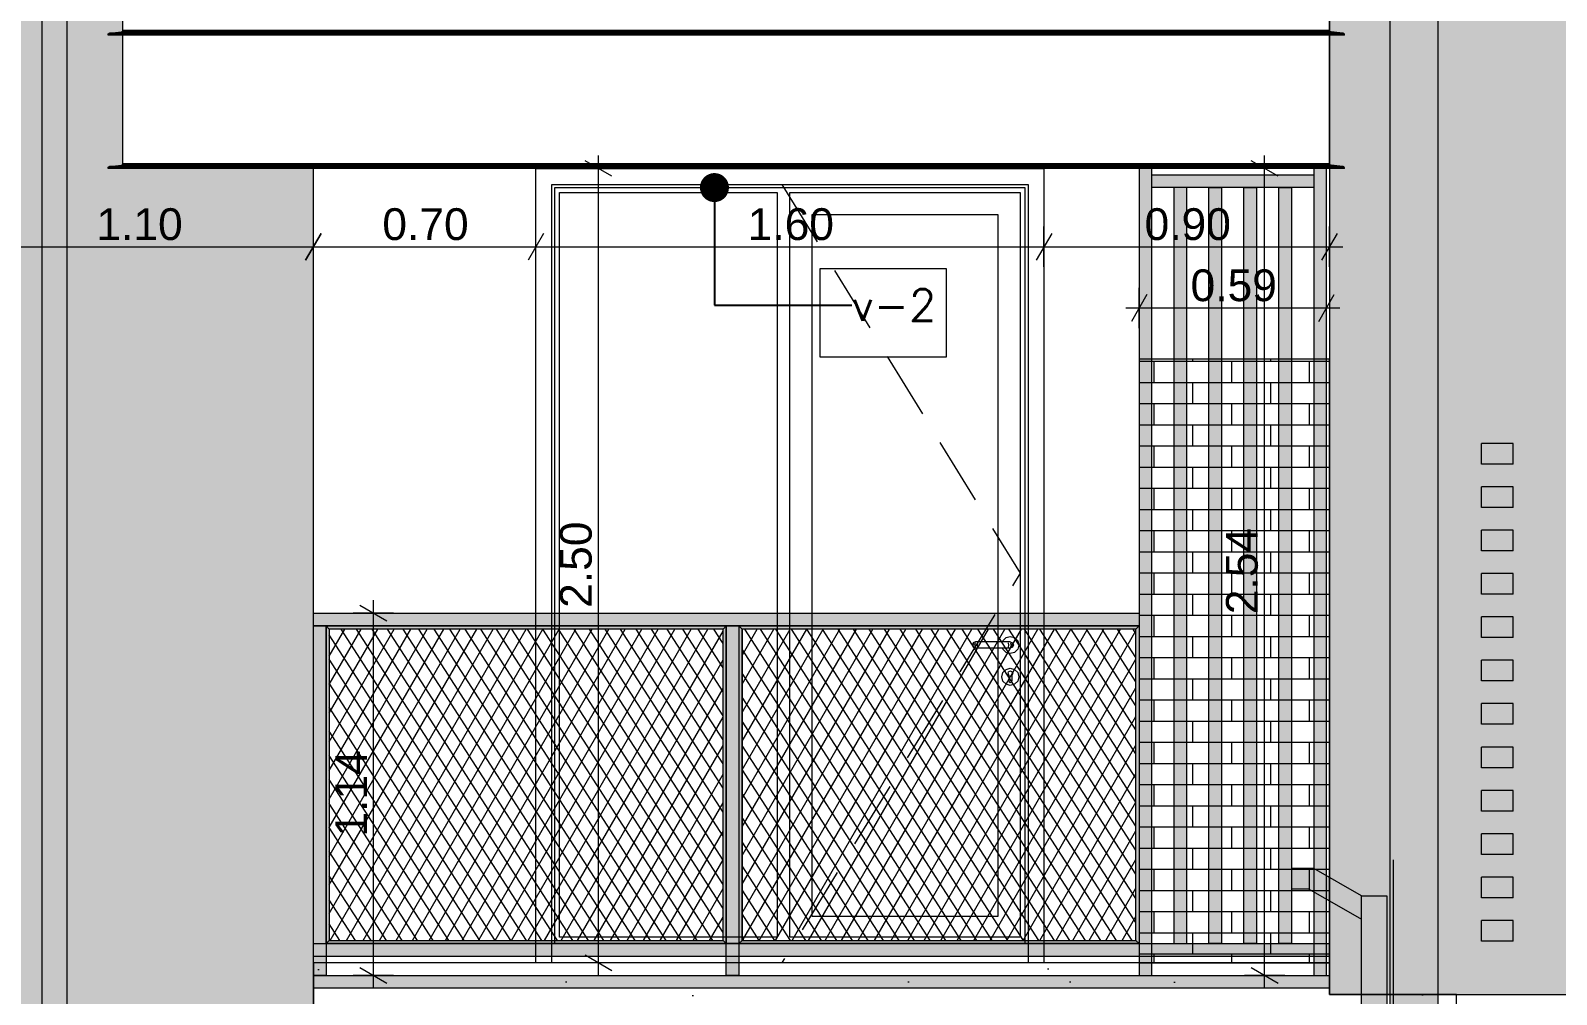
# Model space of a CAD drawing. Header units: millimetres. Extents: x 475616349 to 476941521, y 4620115302 to 4621446928.
# Drawn here: x 476671271 to 476676076, y 4620519520 to 4620522555 of the extents above; entities that cross this region are included whole.
import ezdxf

# ---------------------------------------------------------------- set-up
doc = ezdxf.new("R2010")
doc.units = ezdxf.units.MM
doc.header["$MEASUREMENT"] = 0
doc.linetypes.add('Hidden Line', pattern=[317.5, 211.666667, -105.833333])
for name, color, linetype, lineweight in [('0_Pen_No__250_Pen_No__255', 255, 'Continuous', 0), ('0_Pen_No__250_Pen_No__7', 7, 'Continuous', 0), ('2D Drafting - General_Pen_No__30_Pen_No__9_Pen_No__9_Pen_No__253', 252, 'Continuous', 0), ('2D Drafting - General_Pen_No__30_Pen_No__9_Pen_No__9_Pen_No__7', 7, 'Continuous', 0), ('2D Drafting - General_Pen_No__7_Pen_No__7', 7, 'Continuous', 0), ('New_2D Drafting - General_Pen_No__2_Pen_No__250', 7, 'Continuous', 0), ('New_2D Drafting - General_Pen_No__30_Pen_No__9_Pen_No__9_Pen_No__255', 255, 'Continuous', 0), ('New_2D Drafting - General_Pen_No__30_Pen_No__9_Pen_No__9_Pen_No__7', 7, 'Continuous', 0), ('New_2D Drafting - General_Pen_No__4', 7, 'Continuous', 0), ('New_2D Drafting - General_Pen_No__42', 250, 'Continuous', 0), ('New_2D Drafting - General_Pen_No__7', 7, 'Continuous', 0), ('New_Structural - Bearing_Pen_No__250', 7, 'Continuous', 0), ('New_zoma_Pen_No__4', 7, 'Continuous', 0), ('New_zoma_Pen_No__7', 7, 'Continuous', 0), ('Structural - Bearing_Pen_No__250', 7, 'Continuous', 0), ('zoma_Pen_No__142', 142, 'Continuous', 0), ('zoma_Pen_No__5_Pen_No__5_Pen_No__142', 142, 'Continuous', 0)]:
    doc.layers.add(name, color=color, linetype=linetype, lineweight=lineweight)
doc.layers.add('New_zoma', color=7, linetype='Continuous')
doc.layers.add('zoma', color=7, linetype='Continuous')
doc.styles.add('GENERATED_STYLE_1', font='arial.ttf')
doc.styles.add('GENERATED_STYLE_2', font='arial.ttf')
doc.dimstyles.new('GENERATED_STYLE__1', dxfattribs={"dimtxt": 200, "dimasz": 64.421331, "dimexe": 0.18, "dimexo": 3, "dimgap": 0.09, "dimtad": 1, "dimtih": 1, "dimtoh": 1, "dimlfac": 0.001, "dimzin": 0, "dimdsep": 46, "dimtxsty": 'GENERATED_STYLE_2', "dimblk": 'ARROWHEAD_2', "dimblk1": 'ARROWHEAD_2', "dimblk2": 'ARROWHEAD_2', "dimcen": 0.09, "dimclrd": 142, "dimclre": 142, "dimclrt": 142, "dimadec": 0, "dimazin": 0, "dimtfac": 1, "dimtdec": 4, "dimtmove": 0, "dimatfit": 3, "dimfxl": 1, "dimtolj": 1, "dimtzin": 0, "dimarcsym": 0})
doc.dimstyles.new('GENERATED_STYLE__18', dxfattribs={"dimtxt": 100, "dimasz": 64.421331, "dimexe": 0.18, "dimexo": 3, "dimgap": 0.09, "dimtad": 1, "dimtih": 1, "dimtoh": 1, "dimlfac": 0.001, "dimzin": 0, "dimdsep": 46, "dimtxsty": 'GENERATED_STYLE_1', "dimblk": 'ARROWHEAD_2', "dimblk1": 'ARROWHEAD_2', "dimblk2": 'ARROWHEAD_2', "dimcen": 0.09, "dimclrd": 7, "dimclre": 7, "dimclrt": 7, "dimadec": 0, "dimazin": 0, "dimtfac": 1, "dimtdec": 4, "dimtmove": 0, "dimatfit": 3, "dimfxl": 1, "dimtolj": 1, "dimtzin": 0, "dimarcsym": 0})
doc.dimstyles.new('GENERATED_STYLE__19', dxfattribs={"dimtxt": 100, "dimasz": 64.421331, "dimexe": 0.18, "dimexo": 3, "dimgap": 0.09, "dimtad": 1, "dimlfac": 0.001, "dimzin": 0, "dimdsep": 46, "dimtxsty": 'GENERATED_STYLE_1', "dimblk": 'ARROWHEAD_2', "dimblk1": 'ARROWHEAD_2', "dimblk2": 'ARROWHEAD_2', "dimcen": 0.09, "dimclrd": 7, "dimclre": 7, "dimclrt": 7, "dimadec": 0, "dimazin": 0, "dimtfac": 1, "dimtdec": 4, "dimtmove": 0, "dimatfit": 3, "dimfxl": 1, "dimtolj": 1, "dimtzin": 0, "dimarcsym": 0})
doc.dimstyles.new('GENERATED_STYLE__48', dxfattribs={"dimtxt": 0.18, "dimasz": 182.4, "dimexe": 0.18, "dimexo": 0.0625, "dimgap": 0.09, "dimtad": 0, "dimtih": 1, "dimtoh": 1, "dimdec": 4, "dimzin": 0, "dimdsep": 46, "dimcen": 0.09, "dimadec": 0, "dimazin": 0, "dimtfac": 1, "dimtdec": 4, "dimtmove": 0, "dimatfit": 3, "dimldrblk": 'ARROWHEAD_11', "dimfxl": 1, "dimtolj": 1, "dimtzin": 0, "dimarcsym": 0})
pattern_1 = [(60, (476577134.07, 4620325125.74), (-38.971143, 22.5), []), (122.833095, (476577134.07, 4620325125.74), (36.80608, 18.75), [])]

# ---------------------------------------------------------------- blocks, each defined once
blk = doc.blocks.new('*D215', base_point=(476577134.1, 4620325125.7))
at = {"layer": 'zoma_Pen_No__142', "color": 142, "linetype": 'Continuous', "lineweight": 0, "transparency": 16777216}
for p, q in [((476647960.3, 4620514642.2), (476647911.3, 4620514557.4)), ((476647935.8, 4620514536.2), (476647935.8, 4620514663.4)), ((476689711.3, 4620514557.4), (476689760.3, 4620514642.2)), ((476689735.8, 4620514536.2), (476689735.8, 4620514663.4)), ((476647894.3, 4620514599.8), (476647935.8, 4620514599.8)), ((476647935.8, 4620514599.8), (476689735.8, 4620514599.8)), ((476689735.8, 4620514599.8), (476689777.2, 4620514599.8))]:
    blk.add_line(p, q, dxfattribs=at)
at = {"layer": 'zoma_Pen_No__142', "color": 142, "lineweight": 0, "transparency": 16777216, "insert": (476668493.8, 4620514639.8), "char_height": 200, "attachment_point": 7, "style": 'GENERATED_STYLE_2'}
blk.add_mtext('\\A1;{\\pql;\\fArial CYR|b0|i0|c204|p34;41.80}', dxfattribs=at)
blk = doc.blocks.new('ARROWHEAD_2')
at = {"color": 0, "linetype": 'Continuous', "lineweight": 0}
for p, q in [((0, 0), (-1, 0)), ((-0.378, -0.655), (0.378, 0.655))]:
    blk.add_line(p, q, dxfattribs=at)
blk = doc.blocks.new('*D222', base_point=(476577134.1, 4620325125.7))
at = {"layer": 'zoma_Pen_No__142', "color": 142, "linetype": 'Continuous', "lineweight": 0, "transparency": 16777216}
for p, q in [((476668887, 4620515434.6), (476668838.1, 4620515349.8)), ((476668862.5, 4620515328.6), (476668862.5, 4620515455.8)), ((476675437, 4620515434.6), (476675388.1, 4620515349.8)), ((476675412.5, 4620515328.6), (476675412.5, 4620515455.8)), ((476668862.5, 4620515392.2), (476675412.5, 4620515392.2))]:
    blk.add_line(p, q, dxfattribs=at)
at = {"layer": 'zoma_Pen_No__142', "color": 142, "lineweight": 0, "transparency": 16777216, "char_height": 200, "attachment_point": 7, "style": 'GENERATED_STYLE_2'}
for s, insert in [('\\A1;{\\pql;\\fArial CYR|b0|i0|c204|p34;6.55}', (476671871.5, 4620515432.2)), ('\\A1;{\\pql;\\fArial CYR|b0|i0|c204|p34;0.30}', (476674855.9, 4620515432.2))]:
    blk.add_mtext(s, dxfattribs=dict(at, insert=insert))
blk = doc.blocks.new('*D223', base_point=(476577134.1, 4620325125.7))
at = {"layer": 'zoma_Pen_No__142', "color": 142, "linetype": 'Continuous', "lineweight": 0, "transparency": 16777216}
for p, q in [((476675437, 4620515434.6), (476675388.1, 4620515349.8)), ((476675412.5, 4620515328.6), (476675412.5, 4620515455.8)), ((476675737, 4620515434.6), (476675688.1, 4620515349.8)), ((476675712.5, 4620515328.6), (476675712.5, 4620515455.8)), ((476675412.5, 4620515392.2), (476675712.5, 4620515392.2))]:
    blk.add_line(p, q, dxfattribs=at)
blk = doc.blocks.new('*D224', base_point=(476577134.1, 4620325125.7))
at = {"layer": 'zoma_Pen_No__142', "color": 142, "linetype": 'Continuous', "lineweight": 0, "transparency": 16777216}
for p, q in [((476675737, 4620515434.6), (476675688.1, 4620515349.8)), ((476675712.5, 4620515328.6), (476675712.5, 4620515455.8)), ((476677637, 4620515434.6), (476677588.1, 4620515349.8)), ((476677612.5, 4620515328.6), (476677612.5, 4620515455.8)), ((476675712.5, 4620515392.2), (476677612.5, 4620515392.2))]:
    blk.add_line(p, q, dxfattribs=at)
at = {"layer": 'zoma_Pen_No__142', "color": 142, "lineweight": 0, "transparency": 16777216, "insert": (476676396.5, 4620515432.2), "char_height": 200, "attachment_point": 7, "style": 'GENERATED_STYLE_2'}
blk.add_mtext('\\A1;{\\pql;\\fArial CYR|b0|i0|c204|p34;1.90}', dxfattribs=at)
blk = doc.blocks.new('*D661', base_point=(476577134.1, 4620325125.7))
at = {"layer": 'New_zoma_Pen_No__4', "color": 7, "linetype": 'Continuous', "lineweight": 0, "transparency": 16777216}
for p, q in [((476666205.7, 4620520520.4), (476666078.6, 4620520520.4)), ((476666099.8, 4620520544.8), (476666184.6, 4620520495.9)), ((476666142.2, 4620518920.4), (476666142.2, 4620520520.4)), ((476666205.7, 4620518920.4), (476666078.6, 4620518920.4)), ((476666099.8, 4620518944.8), (476666184.6, 4620518895.9))]:
    blk.add_line(p, q, dxfattribs=at)
at = {"layer": 'New_zoma_Pen_No__7', "color": 7, "lineweight": 0, "transparency": 16777216, "insert": (476666122.2, 4620519587.3), "char_height": 100, "attachment_point": 7, "rotation": 90, "style": 'GENERATED_STYLE_1'}
blk.add_mtext('\\A1;{\\pql;\\fArial|b0|i0|c0|p34;1.60}', dxfattribs=at)
blk = doc.blocks.new('*D675', base_point=(476577134.1, 4620325125.7))
at = {"layer": 'New_zoma_Pen_No__4', "color": 7, "linetype": 'Continuous', "lineweight": 0, "transparency": 16777216}
for p, q in [((476649284.7, 4620519495.9), (476649199.9, 4620519544.8)), ((476649242.3, 4620519520.4), (476649242.3, 4620519561.8)), ((476649305.9, 4620519520.4), (476649178.7, 4620519520.4)), ((476649242.3, 4620518920.4), (476649242.3, 4620519520.4)), ((476649305.9, 4620518920.4), (476649178.7, 4620518920.4)), ((476649199.9, 4620518944.8), (476649284.7, 4620518895.9))]:
    blk.add_line(p, q, dxfattribs=at)
at = {"layer": 'New_zoma_Pen_No__7', "color": 7, "lineweight": 0, "transparency": 16777216, "insert": (476649222.3, 4620519087.3), "char_height": 100, "attachment_point": 7, "rotation": 90, "style": 'GENERATED_STYLE_1'}
blk.add_mtext('\\A1;{\\pql;\\fArial|b0|i0|c0|p34;0.60}', dxfattribs=at)
blk = doc.blocks.new('*D768', base_point=(476577134.1, 4620325125.7))
at = {"layer": 'New_zoma_Pen_No__4', "color": 7, "linetype": 'Continuous', "lineweight": 0, "transparency": 16777216}
for p, q in [((476673102.3, 4620522095.9), (476673017.6, 4620522144.8)), ((476673059.9, 4620522120.4), (476673059.9, 4620522161.8)), ((476673123.5, 4620522120.4), (476672996.4, 4620522120.4)), ((476673059.9, 4620519620.4), (476673059.9, 4620522120.4)), ((476673017.6, 4620519644.8), (476673102.3, 4620519595.9)), ((476673123.5, 4620519620.4), (476672996.4, 4620519620.4)), ((476673059.9, 4620519578.9), (476673059.9, 4620519620.4))]:
    blk.add_line(p, q, dxfattribs=at)
at = {"layer": 'New_zoma_Pen_No__7', "color": 7, "lineweight": 0, "transparency": 16777216, "insert": (476673039.9, 4620520737.3), "char_height": 100, "attachment_point": 7, "rotation": 90, "style": 'GENERATED_STYLE_1'}
blk.add_mtext('\\A1;{\\pql;\\fArial|b0|i0|c0|p34;2.50}', dxfattribs=at)
blk = doc.blocks.new('*D776', base_point=(476577134.1, 4620325125.7))
at = {"layer": 'New_zoma_Pen_No__4', "color": 7, "linetype": 'Continuous', "lineweight": 0, "transparency": 16777216}
for p, q in [((476671086.3, 4620521916.3), (476671037.3, 4620521831.6)), ((476671061.8, 4620521810.4), (476671061.8, 4620521937.5)), ((476672137.7, 4620521831.6), (476672186.6, 4620521916.3)), ((476672162.1, 4620521810.4), (476672162.1, 4620521937.5)), ((476671061.8, 4620521873.9), (476672162.1, 4620521873.9)), ((476672162.1, 4620521873.9), (476672203.6, 4620521873.9))]:
    blk.add_line(p, q, dxfattribs=at)
at = {"layer": 'New_zoma_Pen_No__7', "color": 7, "lineweight": 0, "transparency": 16777216, "insert": (476671478.9, 4620521893.9), "char_height": 100, "attachment_point": 7, "style": 'GENERATED_STYLE_1'}
blk.add_mtext('\\A1;{\\pql;\\fArial|b0|i0|c0|p34;1.10}', dxfattribs=at)
blk = doc.blocks.new('*D782', base_point=(476577134.1, 4620325125.7))
at = {"layer": 'New_zoma_Pen_No__4', "color": 7, "linetype": 'Continuous', "lineweight": 0, "transparency": 16777216}
for p, q in [((476671061.8, 4620528170.9), (476671061.8, 4620528298)), ((476671562.3, 4620528170.9), (476671562.3, 4620528298)), ((476671086.3, 4620528276.8), (476671037.3, 4620528192)), ((476671537.8, 4620528192), (476671586.8, 4620528276.8)), ((476671061.8, 4620528234.4), (476671562.3, 4620528234.4)), ((476671562.3, 4620528234.4), (476671603.8, 4620528234.4))]:
    blk.add_line(p, q, dxfattribs=at)
at = {"layer": 'New_zoma_Pen_No__7', "color": 7, "lineweight": 0, "transparency": 16777216, "insert": (476671179, 4620528254.4), "char_height": 100, "attachment_point": 7, "style": 'GENERATED_STYLE_1'}
blk.add_mtext('\\A1;{\\pql;\\fArial|b0|i0|c0|p34;0.50}', dxfattribs=at)
blk = doc.blocks.new('*D787', base_point=(476577134.1, 4620325125.7))
at = {"layer": 'New_zoma_Pen_No__4', "color": 7, "linetype": 'Continuous', "lineweight": 0, "transparency": 16777216}
for p, q in [((476671086.3, 4620531476.8), (476671037.3, 4620531392)), ((476671061.8, 4620531370.9), (476671061.8, 4620531498)), ((476671537.8, 4620531392), (476671586.8, 4620531476.8)), ((476671562.3, 4620531370.9), (476671562.3, 4620531498)), ((476671061.8, 4620531434.4), (476671562.3, 4620531434.4)), ((476671562.3, 4620531434.4), (476671603.8, 4620531434.4))]:
    blk.add_line(p, q, dxfattribs=at)
at = {"layer": 'New_zoma_Pen_No__7', "color": 7, "lineweight": 0, "transparency": 16777216, "insert": (476671179, 4620531454.4), "char_height": 100, "attachment_point": 7, "style": 'GENERATED_STYLE_1'}
blk.add_mtext('\\A1;{\\pql;\\fArial|b0|i0|c0|p34;0.50}', dxfattribs=at)
blk = doc.blocks.new('ARROWHEAD_11')
at = {"color": 0, "linetype": 'Continuous', "lineweight": 0}
blk.add_line((0, 0), (-1, 0), dxfattribs=at)
at = {"color": 0, "linetype": 'Continuous', "lineweight": 0, "const_width": 0.25, "flags": 128}
blk.add_lwpolyline([(-0.125, 0, 1), (0.125, 0, 1)], format="xyb", close=True, dxfattribs=at)
blk = doc.blocks.new('*D2120', base_point=(476577134.1, 4620325125.7))
at = {"layer": 'New_zoma_Pen_No__4', "color": 7, "linetype": 'Continuous', "lineweight": 0, "transparency": 16777216}
for p, q in [((476672186.6, 4620521916.3), (476672137.7, 4620521831.6)), ((476672162.1, 4620521810.4), (476672162.1, 4620521937.5)), ((476672887.1, 4620521916.3), (476672838.2, 4620521831.6)), ((476672862.6, 4620521810.4), (476672862.6, 4620521937.5)), ((476672120.7, 4620521873.9), (476672162.1, 4620521873.9)), ((476672162.1, 4620521873.9), (476672862.6, 4620521873.9)), ((476672862.6, 4620521873.9), (476674462.6, 4620521873.9))]:
    blk.add_line(p, q, dxfattribs=at)
at = {"layer": 'New_zoma_Pen_No__7', "color": 7, "lineweight": 0, "transparency": 16777216, "insert": (476672379.3, 4620521893.9), "char_height": 100, "attachment_point": 7, "rotation": 359.9998, "style": 'GENERATED_STYLE_1'}
blk.add_mtext('\\A1;{\\pql;\\fArial|b0|i0|c0|p34;0.70}', dxfattribs=at)
blk = doc.blocks.new('*D2121', base_point=(476577134.1, 4620325125.7))
at = {"layer": 'New_zoma_Pen_No__4', "color": 7, "linetype": 'Continuous', "lineweight": 0, "transparency": 16777216}
for p, q in [((476672887.1, 4620521916.3), (476672838.2, 4620521831.6)), ((476672862.6, 4620521810.4), (476672862.6, 4620521937.5)), ((476674487.1, 4620521916.3), (476674438.2, 4620521831.6)), ((476674462.6, 4620521810.4), (476674462.6, 4620521937.5)), ((476672862.6, 4620521873.9), (476674462.6, 4620521873.9)), ((476674462.6, 4620521873.9), (476675362.2, 4620521873.9))]:
    blk.add_line(p, q, dxfattribs=at)
at = {"layer": 'New_zoma_Pen_No__7', "color": 7, "lineweight": 0, "transparency": 16777216, "insert": (476673529.6, 4620521893.9), "char_height": 100, "attachment_point": 7, "rotation": 359.9998, "style": 'GENERATED_STYLE_1'}
blk.add_mtext('\\A1;{\\pql;\\fArial|b0|i0|c0|p34;1.60}', dxfattribs=at)
blk = doc.blocks.new('*D2122', base_point=(476577134.1, 4620325125.7))
at = {"layer": 'New_zoma_Pen_No__4', "color": 7, "linetype": 'Continuous', "lineweight": 0, "transparency": 16777216}
for p, q in [((476674487.1, 4620521916.3), (476674438.2, 4620521831.6)), ((476675337.7, 4620521831.6), (476675386.6, 4620521916.3)), ((476675362.2, 4620521810.4), (476675362.2, 4620521937.5)), ((476674462.6, 4620521873.9), (476675362.2, 4620521873.9)), ((476675362.2, 4620521873.9), (476675403.6, 4620521873.9))]:
    blk.add_line(p, q, dxfattribs=at)
at = {"layer": 'New_zoma_Pen_No__7', "color": 7, "lineweight": 0, "transparency": 16777216, "insert": (476674779.4, 4620521893.9), "char_height": 100, "attachment_point": 7, "rotation": 359.9998, "style": 'GENERATED_STYLE_1'}
blk.add_mtext('\\A1;{\\pql;\\fArial|b0|i0|c0|p34;0.90}', dxfattribs=at)
blk = doc.blocks.new('*D2123', base_point=(476577134.1, 4620325125.7))
at = {"layer": 'New_zoma_Pen_No__4', "color": 7, "linetype": 'Continuous', "lineweight": 0, "transparency": 16777216}
for p, q in [((476675199.6, 4620522095.9), (476675114.8, 4620522144.8)), ((476675157.2, 4620522120.4), (476675157.2, 4620522161.8)), ((476675220.8, 4620522120.4), (476675093.6, 4620522120.4)), ((476675157.2, 4620519580.4), (476675157.2, 4620522120.4)), ((476675114.8, 4620519604.8), (476675199.6, 4620519555.9)), ((476675220.8, 4620519580.4), (476675093.6, 4620519580.4)), ((476675157.2, 4620519538.9), (476675157.2, 4620519580.4))]:
    blk.add_line(p, q, dxfattribs=at)
at = {"layer": 'New_zoma_Pen_No__7', "color": 7, "lineweight": 0, "transparency": 16777216, "insert": (476675137.2, 4620520717.3), "char_height": 100, "attachment_point": 7, "rotation": 89.9998, "style": 'GENERATED_STYLE_1'}
blk.add_mtext('\\A1;{\\pql;\\fArial|b0|i0|c0|p34;2.54}', dxfattribs=at)
blk = doc.blocks.new('*D2124', base_point=(476577134.1, 4620325125.7))
at = {"layer": 'New_zoma_Pen_No__4', "color": 7, "linetype": 'Continuous', "lineweight": 0, "transparency": 16777216}
for p, q in [((476672393.5, 4620520695.9), (476672308.7, 4620520744.9)), ((476672351.1, 4620520720.4), (476672351.1, 4620520761.9)), ((476672414.7, 4620520720.4), (476672287.5, 4620520720.4)), ((476672351.1, 4620519580.3), (476672351.1, 4620520720.4)), ((476672308.7, 4620519604.8), (476672393.5, 4620519555.8)), ((476672414.7, 4620519580.3), (476672287.5, 4620519580.3)), ((476672351.1, 4620519538.8), (476672351.1, 4620519580.3))]:
    blk.add_line(p, q, dxfattribs=at)
at = {"layer": 'New_zoma_Pen_No__7', "color": 7, "lineweight": 0, "transparency": 16777216, "insert": (476672331.1, 4620520017.3), "char_height": 100, "attachment_point": 7, "rotation": 90, "style": 'GENERATED_STYLE_1'}
blk.add_mtext('\\A1;{\\pql;\\fArial|b0|i0|c0|p34;1.14}', dxfattribs=at)
blk = doc.blocks.new('*D2125', base_point=(476577134.1, 4620325125.7))
at = {"layer": 'New_zoma_Pen_No__4', "color": 7, "linetype": 'Continuous', "lineweight": 0, "transparency": 16777216}
for p, q in [((476674786.8, 4620521723.8), (476674737.8, 4620521639)), ((476674762.3, 4620521617.8), (476674762.3, 4620521745)), ((476675327.8, 4620521639), (476675376.8, 4620521723.8)), ((476675352.3, 4620521617.8), (476675352.3, 4620521745)), ((476674720.9, 4620521681.4), (476674762.3, 4620521681.4)), ((476674762.3, 4620521681.4), (476675352.3, 4620521681.4)), ((476675352.3, 4620521681.4), (476675393.8, 4620521681.4))]:
    blk.add_line(p, q, dxfattribs=at)
at = {"layer": 'New_zoma_Pen_No__7', "color": 7, "lineweight": 0, "transparency": 16777216, "insert": (476674924.3, 4620521701.4), "char_height": 100, "attachment_point": 7, "rotation": 359.9998, "style": 'GENERATED_STYLE_1'}
blk.add_mtext('\\A1;{\\pql;\\fArial|b0|i0|c0|p34;0.59}', dxfattribs=at)
blk = doc.blocks.new('*D2148', base_point=(476577134.1, 4620325125.7))
at = {"layer": 'New_zoma_Pen_No__4', "color": 7, "linetype": 'Continuous', "lineweight": 0, "transparency": 16777216}
for p, q in [((476671086.3, 4620525076.8), (476671037.3, 4620524992)), ((476671061.8, 4620524970.9), (476671061.8, 4620525098)), ((476671537.8, 4620524992), (476671586.8, 4620525076.8)), ((476671562.3, 4620524970.9), (476671562.3, 4620525098)), ((476671061.8, 4620525034.4), (476671562.3, 4620525034.4)), ((476671562.3, 4620525034.4), (476671603.8, 4620525034.4))]:
    blk.add_line(p, q, dxfattribs=at)
at = {"layer": 'New_zoma_Pen_No__7', "color": 7, "lineweight": 0, "transparency": 16777216, "insert": (476671179, 4620525054.4), "char_height": 100, "attachment_point": 7, "style": 'GENERATED_STYLE_1'}
blk.add_mtext('\\A1;{\\pql;\\fArial|b0|i0|c0|p34;0.50}', dxfattribs=at)

msp = doc.modelspace()

# ---------------------------------------------------------------- hatches: boundary and pattern name
at = {"layer": '0_Pen_No__250_Pen_No__255', "linetype": 'Continuous', "lineweight": 0, "true_color": 0x3f3f3f}
for points in [[(476671387.315, 4620517320.31), (476671387.315, 4620529295.176), (476671307.316, 4620529295.176), (476671307.316, 4620517320.31)], [(476675462.203, 4620519756.988), (476675462.203, 4620519830.492), (476675312.312, 4620519917.121), (476675242.312, 4620519917.121), (476675242.312, 4620519853.121), (476675295.868, 4620519853.121)], [(476675462.203, 4620517320.294), (476675462.203, 4620519830.492), (476675542.372, 4620519830.492), (476675542.44, 4620517320.294)]]:
    msp.add_hatch(color=250, dxfattribs=at).paths.add_polyline_path(points)
at = {"layer": '2D Drafting - General_Pen_No__30_Pen_No__9_Pen_No__9_Pen_No__253', "linetype": 'Continuous', "lineweight": 0}
h = msp.add_hatch(dxfattribs=at)
h.set_pattern_fill('BRICK___RUNNING_BOND', color=252, style=0, pattern_type=2)
h.set_pattern_definition([(0, (476692910.175, 4620522353.93), (0, 66.64), []), (90, (476692910.17, 4620522353.93), (-244.8, 0), [66.64, -66.64]), (90, (476693032.57, 4620522420.57), (-244.8, 0), [66.64, -66.64])])
h.paths.add_polyline_path([(476668932.159, 4620517320.329), (476672162.12, 4620517320.329), (476672162.12, 4620522126.83), (476671562.315, 4620522126.83), (476671562.315, 4620532420.374), (476675362.171, 4620532420.374), (476675362.171, 4620519520.275), (476678173.798, 4620519520.275), (476678173.798, 4620519520.362), (476679062.487, 4620519520.362), (476680662.487, 4620519520.362), (476682662.007, 4620519520.362), (476682662.007, 4620532420.362), (476688462.006, 4620532420.362), (476688462.006, 4620519520.362), (476689632.042, 4620519520.362), (476689632.042, 4620532819.955), (476688550.503, 4620532819.955), (476682661.97, 4620532819.955), (476668932.159, 4620532819.955)])
h.paths.add_polyline_path([(476669461.785, 4620525320.362), (476669461.785, 4620523720.362), (476671061.785, 4620523720.362), (476671061.785, 4620525320.362)], flags=0)
h.paths.add_polyline_path([(476669461.785, 4620526920.362), (476671061.785, 4620526920.362), (476671061.785, 4620528520.362), (476669461.785, 4620528520.362)], flags=0)
h.paths.add_polyline_path([(476669461.789, 4620531720.362), (476669461.789, 4620530120.362), (476671061.789, 4620530120.362), (476671061.789, 4620531720.362)], flags=0)
h.paths.add_polyline_path([(476671061.361, 4620518320.362), (476671061.361, 4620518920.362), (476669461.789, 4620518920.362), (476669461.789, 4620518320.362)], flags=0)
h.paths.add_polyline_path([(476669461.789, 4620520520.362), (476671061.789, 4620520520.362), (476671061.789, 4620522120.362), (476669461.789, 4620522120.362)], flags=0)
h.paths.add_polyline_path([(476676411.99, 4620528520.412), (476676411.99, 4620526020.412), (476678011.99, 4620526020.412), (476678011.99, 4620528520.412)], flags=0)
h.paths.add_polyline_path([(476678011.99, 4620522820.412), (476678011.99, 4620525320.412), (476676411.99, 4620525320.412), (476676411.99, 4620522820.412)], flags=0)
h.paths.add_polyline_path([(476676411.99, 4620529220.412), (476678011.99, 4620529220.412), (476678011.99, 4620531720.412), (476676411.99, 4620531720.412)], flags=0)
h.paths.add_polyline_path([(476680012.004, 4620531720.412), (476680012.004, 4620529220.412), (476681612.004, 4620529220.412), (476681612.004, 4620531720.412)], flags=0)
h.paths.add_polyline_path([(476680012.004, 4620528520.412), (476680012.004, 4620526020.412), (476681612.004, 4620526020.412), (476681612.004, 4620528520.412)], flags=0)
h.paths.add_polyline_path([(476680012.004, 4620522120.412), (476680012.004, 4620519620.412), (476680016.12, 4620519620.412), (476681612.004, 4620519620.412), (476681612.004, 4620522120.412)], flags=0)
h.paths.add_polyline_path([(476680012.004, 4620522820.412), (476681612.004, 4620522820.412), (476681612.004, 4620525320.412), (476680012.004, 4620525320.412)], flags=0)
at = {"layer": 'New_2D Drafting - General_Pen_No__30_Pen_No__9_Pen_No__9_Pen_No__255', "linetype": 'Continuous', "lineweight": 0}
for points in [[(476675553.168, 4620517320.322), (476675553.168, 4620532120.388), (476675703.168, 4620532120.388), (476675703.168, 4620517320.322)], [(476674802.006, 4620522120.362), (476674762.006, 4620522120.362), (476674762.006, 4620519580.362), (476674802.006, 4620519580.362)], [(476675312.006, 4620522100.449), (476675312.006, 4620522060.362), (476674802.006, 4620522060.362), (476674802.006, 4620522100.449)], [(476675352.006, 4620522120.362), (476675312.006, 4620522120.362), (476675312.006, 4620519580.362), (476675352.006, 4620519580.362)], [(476674912.006, 4620522060.362), (476674872.006, 4620522060.362), (476674872.006, 4620519680.362), (476674912.006, 4620519680.362)], [(476674982.006, 4620522060.362), (476675022.006, 4620522060.362), (476675022.006, 4620519680.362), (476674982.006, 4620519680.362)], [(476675092.006, 4620522060.362), (476675132.006, 4620522060.362), (476675132.006, 4620519680.362), (476675092.006, 4620519680.362)], [(476675202.006, 4620522060.362), (476675242.006, 4620522060.362), (476675242.006, 4620519680.362), (476675202.006, 4620519680.362)], [(476674762.312, 4620520720.413), (476674762.312, 4620520680.326), (476672162.12, 4620520680.326), (476672162.12, 4620520720.413)], [(476672202.12, 4620519580.298), (476672162.12, 4620519580.298), (476672162.12, 4620520680.326), (476672202.12, 4620520680.326)], [(476672212.12, 4620520670.326), (476672202.12, 4620520680.326), (476673462.312, 4620520680.326), (476673452.312, 4620520670.326)], [(476672202.12, 4620520680.326), (476672212.12, 4620520670.326), (476672212.12, 4620519690.298), (476672202.12, 4620519680.298)], [(476673462.312, 4620519680.298), (476673452.312, 4620519690.298), (476673452.312, 4620520670.326), (476673462.312, 4620520680.326)], [(476673502.312, 4620519580.362), (476673462.312, 4620519580.362), (476673462.312, 4620520680.326), (476673502.312, 4620520680.326)], [(476673502.312, 4620519680.298), (476673512.312, 4620519690.298), (476673512.312, 4620520670.326), (476673502.312, 4620520680.326)], [(476673512.312, 4620520670.326), (476673502.312, 4620520680.326), (476674762.312, 4620520680.326), (476674752.312, 4620520670.326)], [(476674762.312, 4620519680.298), (476674752.312, 4620519690.298), (476674752.312, 4620520670.326), (476674762.312, 4620520680.326)], [(476673452.312, 4620519690.298), (476673462.312, 4620519680.298), (476672202.12, 4620519680.298), (476672212.12, 4620519690.298)], [(476674752.312, 4620519690.298), (476674762.312, 4620519680.298), (476673502.312, 4620519680.298), (476673512.312, 4620519690.298)], [(476675362.006, 4620519680.298), (476675362.006, 4620519640.298), (476672162.12, 4620519640.298), (476672162.12, 4620519680.298)], [(476675362.171, 4620519580.362), (476675362.171, 4620519540.362), (476672162.12, 4620519540.362), (476672162.12, 4620519580.362)]]:
    msp.add_hatch(color=255, dxfattribs=at).paths.add_polyline_path(points)
h = msp.add_hatch(dxfattribs=at)
h.set_pattern_fill('BRICK___RUNNING_BOND', color=255, style=0, pattern_type=2)
h.set_pattern_definition([(0, (476577134.07, 4620325125.74), (0, 66.64), []), (90, (476577134.07, 4620325125.74), (-244.8, 0), [66.64, -66.64]), (90, (476577256.47, 4620325192.38), (-244.8, 0), [66.64, -66.64])])
h.paths.add_polyline_path([(476674762.006, 4620519620.362), (476675362.006, 4620519620.362), (476675362.006, 4620521519.996), (476674762.006, 4620521519.996)])
at = {"layer": 'New_2D Drafting - General_Pen_No__42', "linetype": 'Continuous', "lineweight": 0}
h = msp.add_hatch(dxfattribs=at)
h.set_pattern_fill('CUT_STONE', color=250, style=0, pattern_type=2)
h.set_pattern_definition([(45, (476577134.07, 4620325925.74), (-254.55844, 254.55844), [0, -240, 0, -360]), (110, (476577934.07, 4620325925.74), (338.28934, 123.12725), [0, -176, 0, -304])])
h.paths.add_polyline_path([(476672162.12, 4620519520.275), (476672162.12, 4620517320.284), (476675762.006, 4620517320.292), (476675762.006, 4620519520.275), (476675362.171, 4620519520.275), (476675362.171, 4620519620.419), (476672162.12, 4620519620.419)])
h.paths.add_polyline_path([(476672861.891, 4620518320.362), (476674461.463, 4620518320.362), (476674461.463, 4620518920.362), (476672861.891, 4620518920.362)], flags=0)
at = {"layer": 'New_2D Drafting - General_Pen_No__7', "linetype": 'Continuous', "lineweight": 0}
h = msp.add_hatch(dxfattribs=at)
h.set_pattern_fill('BATT_INSULATION', style=0, pattern_type=2)
h.set_pattern_definition(pattern_1)
h.paths.add_polyline_path([(476673452.312, 4620520670.326), (476672212.12, 4620520670.326), (476672212.12, 4620519690.298), (476673452.312, 4620519690.298)])
h = msp.add_hatch(dxfattribs=at)
h.set_pattern_fill('BATT_INSULATION', style=0, pattern_type=2)
h.set_pattern_definition(pattern_1)
h.paths.add_polyline_path([(476674752.312, 4620520670.326), (476673512.312, 4620520670.326), (476673512.312, 4620519690.298), (476674752.312, 4620519690.298)])

# ---------------------------------------------------------------- linework, layer by layer
at = {"layer": '0_Pen_No__250_Pen_No__7', "color": 7, "linetype": 'Continuous', "lineweight": 0, "flags": 128}
for points in [[(476671387.315, 4620517320.31), (476671387.315, 4620529295.176), (476671307.316, 4620529295.176), (476671307.316, 4620517320.31)], [(476675462.203, 4620519756.988), (476675462.203, 4620519830.492), (476675312.312, 4620519917.121), (476675242.312, 4620519917.121), (476675242.312, 4620519853.121), (476675295.868, 4620519853.121)], [(476675462.203, 4620517320.294), (476675462.203, 4620519830.492), (476675542.372, 4620519830.492), (476675542.44, 4620517320.294)]]:
    msp.add_lwpolyline(points, close=True, dxfattribs=at)
at = {"layer": '2D Drafting - General_Pen_No__30_Pen_No__9_Pen_No__9_Pen_No__7', "color": 7, "linetype": 'Continuous', "lineweight": 0, "flags": 128}
msp.add_lwpolyline([(476668932.159, 4620517320.329), (476672162.12, 4620517320.329), (476672162.12, 4620522126.83), (476671562.315, 4620522126.83), (476671562.315, 4620532420.374), (476675362.171, 4620532420.374), (476675362.171, 4620519520.275), (476678173.798, 4620519520.275), (476678173.798, 4620519520.362), (476679062.487, 4620519520.362), (476680662.487, 4620519520.362), (476682662.007, 4620519520.362), (476682662.007, 4620532420.362), (476688462.006, 4620532420.362), (476688462.006, 4620519520.362), (476689632.042, 4620519520.362), (476689632.042, 4620532819.955), (476688550.503, 4620532819.955), (476682661.97, 4620532819.955), (476668932.159, 4620532819.955)], close=True, dxfattribs=at)
at = {"layer": '2D Drafting - General_Pen_No__7_Pen_No__7', "color": 7, "linetype": 'Continuous', "lineweight": 0, "flags": 128}
for points in [[(476674458.499, 4620519620.357), (476672862.616, 4620519620.362), (476672862.624, 4620522120.362), (476674462.624, 4620522120.357)], [(476674462.624, 4620522120.357), (476674462.616, 4620519620.357), (476674458.499, 4620519620.357)]]:
    msp.add_lwpolyline(points, dxfattribs=at)
for points in [[(476672912.624, 4620522070.361), (476674412.624, 4620522070.356), (476674412.616, 4620519620.357), (476672912.616, 4620519620.363)], [(476672922.624, 4620522060.361), (476674402.624, 4620522060.356), (476674402.616, 4620519680.358), (476672922.616, 4620519680.363)], [(476672937.624, 4620522045.361), (476673622.624, 4620522045.358), (476673622.616, 4620519700.361), (476672937.616, 4620519700.363)], [(476673662.62, 4620522045.358), (476674387.624, 4620522045.356), (476674387.616, 4620519700.358), (476673662.616, 4620519700.361)], [(476673732.624, 4620521975.358), (476674317.624, 4620521975.356), (476674317.616, 4620519765.359), (476673732.616, 4620519765.361)]]:
    msp.add_lwpolyline(points, close=True, dxfattribs=at)
at = {"layer": '2D Drafting - General_Pen_No__7_Pen_No__7', "color": 7, "linetype": 'Hidden Line', "lineweight": 0, "flags": 128}
msp.add_lwpolyline([(476673637.624, 4620522070.358), (476674387.62, 4620520846.233), (476673638.393, 4620519621.644)], dxfattribs=at)
at = {"layer": 'New_2D Drafting - General_Pen_No__2_Pen_No__250', "color": 7, "linetype": 'Continuous', "lineweight": 0, "flags": 128}
msp.add_lwpolyline([(476673757.675, 4620521805.991), (476674154.675, 4620521805.991), (476674154.675, 4620521526.303), (476673757.675, 4620521526.303)], close=True, dxfattribs=at)
at = {"layer": 'New_2D Drafting - General_Pen_No__30_Pen_No__9_Pen_No__9_Pen_No__7', "color": 7, "linetype": 'Continuous', "lineweight": 0, "flags": 128}
for points in [[(476675553.168, 4620517320.322), (476675553.168, 4620532120.388), (476675703.168, 4620532120.388), (476675703.168, 4620517320.322)], [(476674802.006, 4620522120.362), (476674762.006, 4620522120.362), (476674762.006, 4620519580.362), (476674802.006, 4620519580.362)], [(476675312.006, 4620522100.449), (476675312.006, 4620522060.362), (476674802.006, 4620522060.362), (476674802.006, 4620522100.449)], [(476675352.006, 4620522120.362), (476675312.006, 4620522120.362), (476675312.006, 4620519580.362), (476675352.006, 4620519580.362)], [(476674912.006, 4620522060.362), (476674872.006, 4620522060.362), (476674872.006, 4620519680.362), (476674912.006, 4620519680.362)], [(476674982.006, 4620522060.362), (476675022.006, 4620522060.362), (476675022.006, 4620519680.362), (476674982.006, 4620519680.362)], [(476675092.006, 4620522060.362), (476675132.006, 4620522060.362), (476675132.006, 4620519680.362), (476675092.006, 4620519680.362)], [(476675202.006, 4620522060.362), (476675242.006, 4620522060.362), (476675242.006, 4620519680.362), (476675202.006, 4620519680.362)], [(476674762.006, 4620519620.362), (476675362.006, 4620519620.362), (476675362.006, 4620521519.996), (476674762.006, 4620521519.996)], [(476674762.312, 4620520720.413), (476674762.312, 4620520680.326), (476672162.12, 4620520680.326), (476672162.12, 4620520720.413)], [(476672202.12, 4620519580.298), (476672162.12, 4620519580.298), (476672162.12, 4620520680.326), (476672202.12, 4620520680.326)], [(476672212.12, 4620520670.326), (476672202.12, 4620520680.326), (476673462.312, 4620520680.326), (476673452.312, 4620520670.326)], [(476672202.12, 4620520680.326), (476672212.12, 4620520670.326), (476672212.12, 4620519690.298), (476672202.12, 4620519680.298)], [(476673462.312, 4620519680.298), (476673452.312, 4620519690.298), (476673452.312, 4620520670.326), (476673462.312, 4620520680.326)], [(476673502.312, 4620519580.362), (476673462.312, 4620519580.362), (476673462.312, 4620520680.326), (476673502.312, 4620520680.326)], [(476673502.312, 4620519680.298), (476673512.312, 4620519690.298), (476673512.312, 4620520670.326), (476673502.312, 4620520680.326)], [(476673512.312, 4620520670.326), (476673502.312, 4620520680.326), (476674762.312, 4620520680.326), (476674752.312, 4620520670.326)], [(476674762.312, 4620519680.298), (476674752.312, 4620519690.298), (476674752.312, 4620520670.326), (476674762.312, 4620520680.326)], [(476673452.312, 4620519690.298), (476673462.312, 4620519680.298), (476672202.12, 4620519680.298), (476672212.12, 4620519690.298)], [(476674752.312, 4620519690.298), (476674762.312, 4620519680.298), (476673502.312, 4620519680.298), (476673512.312, 4620519690.298)], [(476675362.006, 4620519680.298), (476675362.006, 4620519640.298), (476672162.12, 4620519640.298), (476672162.12, 4620519680.298)], [(476675362.171, 4620519580.362), (476675362.171, 4620519540.362), (476672162.12, 4620519540.362), (476672162.12, 4620519580.362)]]:
    msp.add_lwpolyline(points, close=True, dxfattribs=at)
at = {"layer": 'New_2D Drafting - General_Pen_No__4', "color": 7, "linetype": 'Continuous', "lineweight": 0, "flags": 128}
for points in [[(476673452.312, 4620520670.326), (476672212.12, 4620520670.326), (476672212.12, 4620519690.298), (476673452.312, 4620519690.298)], [(476674752.312, 4620520670.326), (476673512.312, 4620520670.326), (476673512.312, 4620519690.298), (476674752.312, 4620519690.298)], [(476672162.12, 4620519520.275), (476672162.12, 4620517320.284), (476675762.006, 4620517320.292), (476675762.006, 4620519520.275), (476675362.171, 4620519520.275), (476675362.171, 4620519620.419), (476672162.12, 4620519620.419)]]:
    msp.add_lwpolyline(points, close=True, dxfattribs=at)
at = {"layer": 'New_Structural - Bearing_Pen_No__250', "color": 7, "linetype": 'Continuous', "lineweight": 0}
for p, q in [((476675840.201, 4620521189.911), (476675840.201, 4620521254.911)), ((476675939.873, 4620521254.911), (476675840.201, 4620521254.911)), ((476675939.873, 4620521189.911), (476675939.873, 4620521254.911)), ((476675939.873, 4620521189.911), (476675840.201, 4620521189.911)), ((476675840.201, 4620521053.394), (476675840.201, 4620521118.394)), ((476675939.873, 4620521118.394), (476675840.201, 4620521118.394)), ((476675939.873, 4620521053.394), (476675939.873, 4620521118.394)), ((476675939.873, 4620521053.394), (476675840.201, 4620521053.394)), ((476675840.201, 4620520916.877), (476675840.201, 4620520981.877)), ((476675939.873, 4620520981.877), (476675840.201, 4620520981.877)), ((476675939.873, 4620520916.877), (476675939.873, 4620520981.877)), ((476675939.873, 4620520916.877), (476675840.201, 4620520916.877)), ((476675840.201, 4620520780.359), (476675840.201, 4620520845.359)), ((476675939.873, 4620520845.359), (476675840.201, 4620520845.359)), ((476675939.873, 4620520780.359), (476675939.873, 4620520845.359)), ((476675939.873, 4620520780.359), (476675840.201, 4620520780.359)), ((476675840.201, 4620520643.842), (476675840.201, 4620520708.842)), ((476675939.873, 4620520708.842), (476675840.201, 4620520708.842)), ((476675939.873, 4620520643.842), (476675939.873, 4620520708.842)), ((476674239.658, 4620520627.428), (476674236.729, 4620520620.357)), ((476674236.729, 4620520620.357), (476674239.658, 4620520613.286)), ((476674241.21, 4620520627.428), (476674238.451, 4620520620.357)), ((476674238.451, 4620520620.357), (476674241.21, 4620520613.286)), ((476674246.729, 4620520630.357), (476674239.658, 4620520627.428)), ((476674239.658, 4620520613.286), (476674246.729, 4620520610.357)), ((476674246.024, 4620520627.428), (476674243.913, 4620520620.357)), ((476674243.913, 4620520620.357), (476674246.024, 4620520613.286)), ((476674247.871, 4620520630.357), (476674246.729, 4620520630.357)), ((476674247.871, 4620520610.357), (476674246.729, 4620520610.357)), ((476674251.122, 4620520630.357), (476674247.871, 4620520630.357)), ((476674251.122, 4620520610.357), (476674247.871, 4620520610.357)), ((476674255.989, 4620520630.357), (476674251.122, 4620520630.357)), ((476674255.989, 4620520610.357), (476674251.122, 4620520610.357)), ((476674253.23, 4620520627.428), (476674252.087, 4620520620.357)), ((476674252.087, 4620520620.357), (476674253.23, 4620520613.286)), ((476674261.729, 4620520630.357), (476674255.989, 4620520630.357)), ((476674261.729, 4620520610.357), (476674255.989, 4620520610.357)), ((476674341.729, 4620520630.357), (476674261.729, 4620520630.357)), ((476674341.729, 4620520610.357), (476674261.729, 4620520610.357)), ((476674332.408, 4620520630.357), (476674333.346, 4620520633.857)), ((476674333.346, 4620520606.857), (476674332.408, 4620520610.357)), ((476674333.346, 4620520633.857), (476674343.229, 4620520643.74)), ((476674343.229, 4620520596.974), (476674333.346, 4620520606.857)), ((476674347.469, 4620520630.357), (476674341.729, 4620520630.357)), ((476674347.469, 4620520610.357), (476674341.729, 4620520610.357)), ((476674343.229, 4620520643.74), (476674356.729, 4620520647.357)), ((476674352.335, 4620520630.357), (476674347.469, 4620520630.357)), ((476674352.335, 4620520610.357), (476674347.469, 4620520610.357)), ((476674350.228, 4620520627.428), (476674351.371, 4620520620.357)), ((476674351.371, 4620520620.357), (476674350.228, 4620520613.286)), ((476674355.587, 4620520630.357), (476674352.335, 4620520630.357)), ((476674355.587, 4620520610.357), (476674352.335, 4620520610.357)), ((476674356.729, 4620520630.357), (476674355.587, 4620520630.357)), ((476674356.729, 4620520610.357), (476674355.587, 4620520610.357)), ((476674356.729, 4620520647.357), (476674370.229, 4620520643.74)), ((476674356.729, 4620520630.357), (476674363.8, 4620520627.428)), ((476674363.8, 4620520613.286), (476674356.729, 4620520610.357)), ((476674357.433, 4620520627.428), (476674359.545, 4620520620.357)), ((476674359.545, 4620520620.357), (476674357.433, 4620520613.286)), ((476674362.248, 4620520627.428), (476674365.007, 4620520620.357)), ((476674365.007, 4620520620.357), (476674362.248, 4620520613.286)), ((476674363.8, 4620520627.428), (476674366.729, 4620520620.357)), ((476674366.729, 4620520620.357), (476674363.8, 4620520613.286)), ((476674370.229, 4620520643.74), (476674380.112, 4620520633.857)), ((476674380.111, 4620520606.857), (476674370.229, 4620520596.974)), ((476674383.729, 4620520620.357), (476674380.111, 4620520606.857)), ((476674380.112, 4620520633.857), (476674383.729, 4620520620.357)), ((476675939.873, 4620520643.842), (476675840.201, 4620520643.842)), ((476674356.729, 4620520593.357), (476674343.229, 4620520596.974)), ((476674370.229, 4620520596.974), (476674356.729, 4620520593.357)), ((476675840.201, 4620520507.325), (476675840.201, 4620520572.325)), ((476675939.873, 4620520572.325), (476675840.201, 4620520572.325)), ((476675939.873, 4620520507.325), (476675939.873, 4620520572.325)), ((476674329.728, 4620520520.357), (476674333.346, 4620520533.857)), ((476674333.346, 4620520506.857), (476674329.728, 4620520520.357)), ((476674333.346, 4620520533.857), (476674343.229, 4620520543.74)), ((476674343.228, 4620520496.974), (476674333.346, 4620520506.857)), ((476674343.229, 4620520543.74), (476674356.729, 4620520547.357)), ((476674350.008, 4620520531.997), (476674349.261, 4620520530.049)), ((476674349.261, 4620520530.049), (476674351.728, 4620520524.757)), ((476674350.008, 4620520531.997), (476674351.353, 4620520535.501)), ((476674356.729, 4620520537.782), (476674351.353, 4620520535.501)), ((476674351.728, 4620520524.757), (476674351.728, 4620520523.244)), ((476674351.728, 4620520523.244), (476674351.728, 4620520520.357)), ((476674351.728, 4620520520.357), (476674351.728, 4620520517.47)), ((476674351.728, 4620520517.47), (476674351.728, 4620520511.697)), ((476674351.728, 4620520511.697), (476674351.728, 4620520507.857)), ((476674351.728, 4620520507.857), (476674353.193, 4620520504.321)), ((476674353.193, 4620520504.321), (476674356.728, 4620520502.857)), ((476674356.728, 4620520502.857), (476674360.264, 4620520504.321)), ((476674356.729, 4620520547.357), (476674370.229, 4620520543.74)), ((476674362.104, 4620520535.501), (476674356.729, 4620520537.782)), ((476674360.264, 4620520504.321), (476674361.728, 4620520507.857)), ((476674361.728, 4620520524.757), (476674364.196, 4620520530.049)), ((476674361.728, 4620520523.244), (476674361.728, 4620520524.757)), ((476674361.728, 4620520523.244), (476674361.728, 4620520520.357)), ((476674361.728, 4620520520.357), (476674361.728, 4620520517.47)), ((476674361.728, 4620520517.47), (476674361.728, 4620520511.697)), ((476674361.728, 4620520511.697), (476674361.728, 4620520507.857)), ((476674363.449, 4620520531.997), (476674362.104, 4620520535.501)), ((476674363.449, 4620520531.997), (476674364.196, 4620520530.049)), ((476674380.111, 4620520506.857), (476674370.228, 4620520496.974)), ((476674370.229, 4620520543.74), (476674380.111, 4620520533.857)), ((476674380.111, 4620520533.857), (476674383.728, 4620520520.357)), ((476674383.728, 4620520520.357), (476674380.111, 4620520506.857)), ((476675939.873, 4620520507.325), (476675840.201, 4620520507.325)), ((476674356.728, 4620520493.357), (476674343.228, 4620520496.974)), ((476674370.228, 4620520496.974), (476674356.728, 4620520493.357)), ((476675840.201, 4620520370.808), (476675840.201, 4620520435.808)), ((476675939.873, 4620520435.808), (476675840.201, 4620520435.808)), ((476675939.873, 4620520370.808), (476675939.873, 4620520435.808)), ((476675939.873, 4620520370.808), (476675840.201, 4620520370.808)), ((476675840.201, 4620520234.29), (476675840.201, 4620520299.29)), ((476675939.873, 4620520299.29), (476675840.201, 4620520299.29)), ((476675939.873, 4620520234.29), (476675939.873, 4620520299.29)), ((476675939.873, 4620520234.29), (476675840.201, 4620520234.29)), ((476675840.201, 4620520097.773), (476675840.201, 4620520162.773)), ((476675939.873, 4620520162.773), (476675840.201, 4620520162.773)), ((476675939.873, 4620520097.773), (476675939.873, 4620520162.773)), ((476675939.873, 4620520097.773), (476675840.201, 4620520097.773)), ((476675840.201, 4620519961.256), (476675840.201, 4620520026.256)), ((476675939.873, 4620520026.256), (476675840.201, 4620520026.256)), ((476675939.873, 4620519961.256), (476675939.873, 4620520026.256)), ((476675939.873, 4620519961.256), (476675840.201, 4620519961.256)), ((476675840.201, 4620519824.738), (476675840.201, 4620519889.738)), ((476675939.873, 4620519889.738), (476675840.201, 4620519889.738)), ((476675939.873, 4620519824.738), (476675939.873, 4620519889.738)), ((476675939.873, 4620519824.738), (476675840.201, 4620519824.738)), ((476675840.201, 4620519688.221), (476675840.201, 4620519753.221)), ((476675939.873, 4620519753.221), (476675840.201, 4620519753.221)), ((476675939.873, 4620519688.221), (476675939.873, 4620519753.221)), ((476675939.873, 4620519688.221), (476675840.201, 4620519688.221))]:
    msp.add_line(p, q, dxfattribs=at)
at = {"layer": 'Structural - Bearing_Pen_No__250', "color": 7, "linetype": 'Continuous', "lineweight": 0}
for p, q in [((476671562.315, 4620522134.793), (476671562.315, 4620522805.979)), ((476675362.171, 4620522134.793), (476675362.171, 4620522805.979)), ((476671515.989, 4620522542.857), (476671516.389, 4620522544.388)), ((476671515.989, 4620522540.362), (476671515.989, 4620522542.857)), ((476675408.497, 4620522542.857), (476671515.989, 4620522542.857)), ((476675408.497, 4620522540.362), (476671515.989, 4620522540.362)), ((476671516.389, 4620522544.388), (476671517.526, 4620522545.686)), ((476671517.526, 4620522545.686), (476671519.23, 4620522546.553)), ((476671519.23, 4620522546.553), (476671520.451, 4620522546.812)), ((476671520.451, 4620522546.812), (476671557.853, 4620522550.802)), ((476675404.035, 4620522546.812), (476671520.451, 4620522546.812)), ((476671557.853, 4620522550.802), (476671559.074, 4620522551.062)), ((476675366.634, 4620522550.802), (476671557.853, 4620522550.802)), ((476671559.074, 4620522551.062), (476671560.777, 4620522551.929)), ((476671560.777, 4620522551.929), (476671561.915, 4620522553.226)), ((476671561.915, 4620522553.226), (476671562.315, 4620522554.757)), ((476675362.171, 4620522554.757), (476671562.315, 4620522554.757)), ((476675362.571, 4620522553.226), (476675362.171, 4620522554.757)), ((476675363.709, 4620522551.929), (476675362.571, 4620522553.226)), ((476675365.412, 4620522551.062), (476675363.709, 4620522551.929)), ((476675366.634, 4620522550.802), (476675365.412, 4620522551.062)), ((476675404.035, 4620522546.812), (476675366.634, 4620522550.802)), ((476675405.257, 4620522546.553), (476675404.035, 4620522546.812)), ((476675406.96, 4620522545.686), (476675405.257, 4620522546.553)), ((476675408.098, 4620522544.388), (476675406.96, 4620522545.686)), ((476675408.497, 4620522542.857), (476675408.098, 4620522544.388)), ((476675408.497, 4620522540.362), (476675408.497, 4620522542.857)), ((476671515.989, 4620522122.875), (476671516.389, 4620522124.405)), ((476671515.989, 4620522120.38), (476671515.989, 4620522122.875)), ((476675408.497, 4620522122.875), (476671515.989, 4620522122.875)), ((476675408.497, 4620522120.38), (476671515.989, 4620522120.38)), ((476671516.389, 4620522124.405), (476671517.526, 4620522125.703)), ((476671517.526, 4620522125.703), (476671519.23, 4620522126.57)), ((476671519.23, 4620522126.57), (476671520.451, 4620522126.83)), ((476671520.451, 4620522126.83), (476671557.853, 4620522130.82)), ((476675404.035, 4620522126.83), (476671520.451, 4620522126.83)), ((476671557.853, 4620522130.82), (476671559.074, 4620522131.079)), ((476675366.634, 4620522130.82), (476671557.853, 4620522130.82)), ((476671559.074, 4620522131.079), (476671560.777, 4620522131.946)), ((476671560.777, 4620522131.946), (476671561.915, 4620522133.244)), ((476671561.915, 4620522133.244), (476671562.315, 4620522134.775)), ((476675362.171, 4620522134.775), (476671562.315, 4620522134.775)), ((476675362.571, 4620522133.244), (476675362.171, 4620522134.775)), ((476675363.709, 4620522131.946), (476675362.571, 4620522133.244)), ((476675365.412, 4620522131.079), (476675363.709, 4620522131.946)), ((476675366.634, 4620522130.82), (476675365.412, 4620522131.079)), ((476675404.035, 4620522126.83), (476675366.634, 4620522130.82)), ((476675405.257, 4620522126.57), (476675404.035, 4620522126.83)), ((476675406.96, 4620522125.703), (476675405.257, 4620522126.57)), ((476675408.098, 4620522124.405), (476675406.96, 4620522125.703)), ((476675408.497, 4620522122.875), (476675408.098, 4620522124.405)), ((476675408.497, 4620522120.38), (476675408.497, 4620522122.875))]:
    msp.add_line(p, q, dxfattribs=at)
at = {"layer": 'zoma_Pen_No__5_Pen_No__5_Pen_No__142', "color": 142, "linetype": 'Continuous', "lineweight": 0}
msp.add_line((476675562.159, 4620519944.398), (476675562.159, 4620513661.683), dxfattribs=at)

# ---------------------------------------------------------------- texts
at = {"layer": 'New_2D Drafting - General_Pen_No__2_Pen_No__250', "color": 7, "linetype": 'Continuous', "lineweight": 0, "insert": (476673857.675, 4620521690.435), "char_height": 100, "attachment_point": 4}
msp.add_mtext('\\A1;{\\pql;\\Ftxt.shx;v-\\Ftxt.shx;2}', dxfattribs=at)

# ---------------------------------------------------------------- dimensions: what is measured, and where the dimension line sits
at = {"layer": 'New_zoma', "color": 7, "linetype": 'Continuous', "lineweight": 0}
for base, p2, picture, middle in [((476671562.315, 4620531434.429), (476671562.315, 4620531434.429), '*D787', (476671308.906, 4620531504.429)), ((476671562.315, 4620528234.429), (476671562.315, 4620528234.429), '*D782', (476671308.906, 4620528304.429)), ((476671562.315, 4620525034.429), (476671562.315, 4620525034.429), '*D2148', (476671308.906, 4620525104.429)), ((476672162.12, 4620521873.945), (476672162.12, 4620522126.83), '*D776', (476671608.808, 4620521943.945))]:
    dim = msp.add_linear_dim(base=base, p1=(476671061.789, 4620522120.362), p2=p2, dimstyle='GENERATED_STYLE__18', dxfattribs=at)
    dim.commit()
    dim.dimension.update_dxf_attribs({"geometry": picture, "text_midpoint": middle, "dimtype": 160})
for base, p1, p2, angle, picture, middle, turn in [((476675362.17, 4620521873.934), (476674462.624, 4620522120.357), (476675362.171, 4620522286.359), 359.999803, '*D2122', (476674909.25, 4620521943.935), 359.999803), ((476673059.939, 4620522120.362), (476672862.616, 4620519620.362), (476672862.624, 4620522120.362), 90, '*D768', (476672989.939, 4620520867.216), 90), ((476675157.19, 4620522120.362), (476674762.312, 4620519580.362), (476675312.312, 4620522120.362), 89.999803, '*D2123', (476675087.186, 4620520847.215), 89.999803), ((476672862.623, 4620521873.942), (476672162.12, 4620519540.362), (476672862.624, 4620522120.362), 359.999803, '*D2120', (476672509.229, 4620521943.944), 359.999803), ((476674462.623, 4620521873.937), (476672862.624, 4620522120.362), (476674462.624, 4620522120.357), 359.999803, '*D2121', (476673659.477, 4620521943.94), 359.999803), ((476675352.31, 4620521681.419), (476674762.312, 4620522120.362), (476675352.312, 4620522120.362), 359.999803, '*D2125', (476675054.164, 4620521751.42), 359.999803), ((476672351.108, 4620520720.413), (476672162.12, 4620519580.298), (476672162.12, 4620520720.413), 90, '*D2124', (476672281.108, 4620520147.209), 90), ((476666142.169, 4620520520.362), (476686362.583, 4620518920.362), (476666262.223, 4620520520.362), 90, '*D661', (476666072.169, 4620519717.215), 90), ((476649242.321, 4620519520.362), (476686362.583, 4620518920.362), (476647692.13, 4620519520.362), 90, '*D675', (476649172.321, 4620519217.215), 90)]:
    dim = msp.add_linear_dim(base=base, p1=p1, p2=p2, angle=angle, dimstyle='GENERATED_STYLE__19', dxfattribs=at)
    dim.commit()
    dim.dimension.update_dxf_attribs({"geometry": picture, "text_midpoint": middle, "dimtype": 160, "text_rotation": turn})
at = {"layer": 'zoma', "color": 142, "linetype": 'Continuous', "lineweight": 0}
for base, p1, p2, picture, middle in [((476689735.789, 4620514599.79), (476647935.789, 4620523200.337), (476689735.789, 4620525162.276), '*D215', (476668829.847, 4620514739.79)), ((476675712.529, 4620515392.217), (476675412.529, 4620520300.478), (476675712.529, 4620520352.538), '*D223', (476675115.681, 4620515532.217)), ((476677612.529, 4620515392.217), (476675712.529, 4620520352.538), (476677612.529, 4620520290.065), '*D224', (476676656.236, 4620515532.217)), ((476675412.529, 4620515392.217), (476668862.529, 4620520290.065), (476675412.529, 4620520300.478), '*D222', (476672131.236, 4620515532.217))]:
    dim = msp.add_linear_dim(base=base, p1=p1, p2=p2, dimstyle='GENERATED_STYLE__1', dxfattribs=at)
    dim.commit()
    dim.dimension.update_dxf_attribs({"geometry": picture, "text_midpoint": middle, "dimtype": 160})

# ---------------------------------------------------------------- leaders
at = {"layer": 'New_2D Drafting - General_Pen_No__2_Pen_No__250', "color": 7, "linetype": 'Continuous', "lineweight": 0, "annotation_type": 0, "has_hookline": 1, "hookline_direction": 0, "text_width": 266.667}
msp.add_leader([(476673425.024, 4620522060.359), (476673425.024, 4620521690.435), (476673857.585, 4620521690.435)], dimstyle='GENERATED_STYLE__48', dxfattribs=at)

doc.saveas('drawing.dxf')
